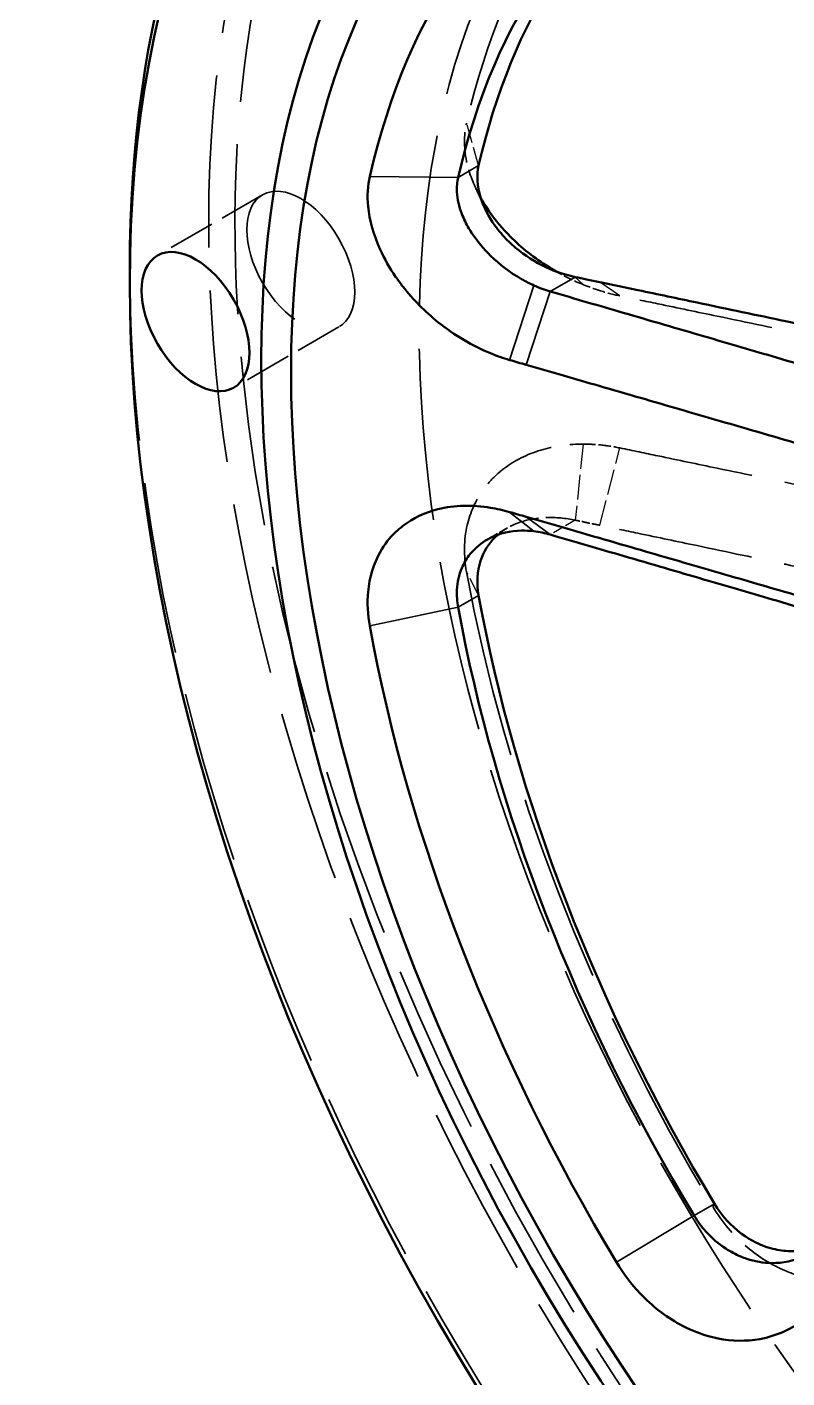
# Model space of a CAD drawing. Header units: millimetres. Extents: x 0 to 840, y 0 to 594.
# Drawn here: x 76.3 to 117.2, y 405 to 477.6 of the extents above; entities that cross this region are included whole.
import ezdxf

# ---------------------------------------------------------------- set-up
doc = ezdxf.new("R2010")
doc.units = ezdxf.units.MM
doc.header["$LTSCALE"] = 2
doc.linetypes.add('DASHED', pattern=[0.2067, 0.1654, -0.0413])
for name, color, linetype, lineweight in [('Hidden (ANSI)', 7, 'DASHED', 35), ('Hidden Narrow (ANSI)', 7, 'DASHED', 25), ('Visible (ANSI)', 7, 'Continuous', 50), ('Visible Narrow (ANSI)', 7, 'Continuous', 35)]:
    doc.layers.add(name, color=color, linetype=linetype, lineweight=lineweight)

msp = doc.modelspace()

# ---------------------------------------------------------------- linework, layer by layer
at = {"layer": 'Hidden (ANSI)', "ltscale": 7.618686}
for p, q in [((88.985, 468.589), (83.328, 465.323)), ((93.085, 461.487), (87.428, 458.221))]:
    msp.add_line(p, q, dxfattribs=at)
at = {"layer": 'Hidden (ANSI)', "ltscale": 1.485127}
msp.add_line((102.148, 450.69), (101.045, 450.053), dxfattribs=at)
at = {"layer": 'Hidden (ANSI)', "ltscale": 27.634188}
msp.add_ellipse((144.068, 434.42), major_axis=(-40, 69.282), ratio=0.57735, start_param=5.497787, end_param=10.210176, dxfattribs=at)
at = {"layer": 'Hidden (ANSI)', "ltscale": 27.979616}
for centre, start_param, end_param in [((143.361, 434.011), 3.141593, 6.283185), ((139.118, 431.562), 3.926991, 5.497787)]:
    msp.add_ellipse(centre, major_axis=(40.5, -70.148), ratio=0.57735, start_param=start_param, end_param=end_param, dxfattribs=at)
at = {"layer": 'Hidden (ANSI)', "ltscale": 27.864473}
msp.add_ellipse((144.068, 434.42), major_axis=(-33, 57.158), ratio=0.57735, dxfattribs=at)
at = {"layer": 'Hidden (ANSI)', "ltscale": 30.629616}
for start_param, end_param in [(6.251481, 6.838488), (1.015493, 1.602501)]:
    msp.add_ellipse((144.498, 434.668), major_axis=(-32.356, 56.043), ratio=0.57735, start_param=start_param, end_param=end_param, dxfattribs=at)
at = {"layer": 'Hidden (ANSI)', "ltscale": 31.157547}
msp.add_ellipse((91.035, 465.038), major_axis=(-2.05, 3.551), ratio=0.57735, dxfattribs=at)
at = {"layer": 'Hidden (ANSI)', "ltscale": 4.941043}
msp.add_open_spline([(100.707, 468.425), (100.379, 469.012), (100.129, 469.63), (99.801, 471.017), (99.793, 471.779), (99.945, 472.441)], degree=3, knots=[-1.1448577, -1.1448577, -1.1448577, -1.1448577, -1.0104949, -1.0104949, -0.8395192, -0.8395192, -0.8395192, -0.8395192], dxfattribs=at)
at = {"layer": 'Hidden (ANSI)', "ltscale": 3.252027}
msp.add_open_spline([(100.868, 467.99), (100.711, 468.357), (100.571, 468.666), (100.447, 468.93)], degree=3, dxfattribs=at)
at = {"layer": 'Hidden (ANSI)', "ltscale": 3.858937}
msp.add_open_spline([(104.8, 464.448), (104.779, 464.46), (104.761, 464.468), (104.745, 464.474)], degree=3, dxfattribs=at)
at = {"layer": 'Hidden (ANSI)', "ltscale": 1.533351}
msp.add_open_spline([(106.211, 463.763), (105.727, 463.96), (105.241, 464.196), (104.769, 464.466)], degree=3, dxfattribs=at)
at = {"layer": 'Hidden (ANSI)', "ltscale": 2.019321}
for points, knots in [([(108.191, 463.157), (107.815, 463.235), (107.446, 463.333), (106.8, 463.537), (106.506, 463.643), (106.211, 463.763)], [-1.7557259, -1.7557259, -1.7557259, -1.7557259, -1.6790384, -1.6790384, -1.6166112, -1.6166112, -1.6166112, -1.6166112]), ([(106.211, 455.191), (106.506, 455.192), (106.8, 455.178), (107.446, 455.119), (107.815, 455.064), (108.191, 454.986)], [-0.0624272, -0.0624272, -0.0624272, -0.0624272, 0, 0, 0.0766875, 0.0766875, 0.0766875, 0.0766875])]:
    msp.add_open_spline(points, degree=3, knots=knots, dxfattribs=at)
at = {"layer": 'Hidden (ANSI)', "ltscale": 21.892319}
for points, knots in [([(125.216, 459.611), (124.344, 459.793), (123.449, 459.98), (121.139, 460.462), (119.691, 460.764), (118.176, 461.079), (116.661, 461.395), (115.078, 461.724), (112.388, 462.284), (111.328, 462.504), (109.566, 462.871), (108.882, 463.013), (108.191, 463.157)], [-2.875669, -2.875669, -2.875669, -2.875669, -2.521954, -2.521954, -1.989291, -1.989291, -1.989291, -1.456626, -1.456626, -1.126237, -1.126237, -0.923966, -0.923966, -0.923966, -0.923966]), ([(108.191, 454.986), (108.882, 454.842), (109.566, 454.7), (111.328, 454.333), (112.388, 454.112), (115.078, 453.552), (116.661, 453.222), (118.176, 452.905), (119.691, 452.589), (121.139, 452.287), (123.449, 451.804), (124.344, 451.617), (125.216, 451.434)], [-2.130651, -2.130651, -2.130651, -2.130651, -1.92838, -1.92838, -1.597991, -1.597991, -1.065326, -1.065326, -1.065326, -0.532663, -0.532663, -0.178948, -0.178948, -0.178948, -0.178948])]:
    msp.add_open_spline(points, degree=3, knots=knots, dxfattribs=at)
at = {"layer": 'Hidden (ANSI)', "ltscale": 12.125346}
for points, knots in [([(99.945, 448.34), (99.793, 449.177), (99.801, 450.044), (100.143, 451.52), (100.429, 452.149), (101.032, 453.009), (101.291, 453.299), (101.726, 453.696), (101.893, 453.832), (102.071, 453.959), (102.651, 454.377), (103.336, 454.699), (104.756, 455.097), (105.485, 455.189), (106.211, 455.191)], [-0.8395192, -0.8395192, -0.8395192, -0.8395192, -0.6685435, -0.6685435, -0.5211201, -0.5211201, -0.4319702, -0.4319702, -0.3814158, -0.3814158, -0.3814158, -0.2159851, -0.2159851, -0.0624272, -0.0624272, -0.0624272, -0.0624272]), ([(123.311, 411.118), (122.719, 410.772), (122.056, 410.507), (120.606, 410.187), (119.811, 410.15), (119.031, 410.248), (118.792, 410.278), (118.555, 410.32), (117.909, 410.468), (117.485, 410.604), (116.362, 411.083), (115.668, 411.507), (114.309, 412.652), (113.669, 413.412), (113.183, 414.22)], [-1.6166112, -1.6166112, -1.6166112, -1.6166112, -1.4630533, -1.4630533, -1.2976225, -1.2976225, -1.2976225, -1.2470682, -1.2470682, -1.1579183, -1.1579183, -1.0104949, -1.0104949, -0.8395192, -0.8395192, -0.8395192, -0.8395192])]:
    msp.add_open_spline(points, degree=3, knots=knots, dxfattribs=at)
at = {"layer": 'Hidden (ANSI)', "ltscale": 4.815974}
msp.add_open_spline([(105.794, 451.104), (105.284, 451.211), (104.743, 451.265), (103.641, 451.222), (103.081, 451.11), (102.587, 450.906), (102.437, 450.844), (102.292, 450.773), (101.971, 450.588), (101.793, 450.464), (101.627, 450.321)], degree=3, knots=[0.0624272, 0.0624272, 0.0624272, 0.0624272, 0.2159851, 0.2159851, 0.3814158, 0.3814158, 0.3814158, 0.4319702, 0.4319702, 0.4999172, 0.4999172, 0.4999172, 0.4999172], dxfattribs=at)
at = {"layer": 'Hidden (ANSI)', "ltscale": 1.337729}
msp.add_open_spline([(107.117, 450.83), (106.873, 450.881), (106.632, 450.931), (106.202, 451.02), (106.002, 451.061), (105.794, 451.104)], degree=3, knots=[-0.0766875, -0.0766875, -0.0766875, -0.0766875, 0, 0, 0.0624272, 0.0624272, 0.0624272, 0.0624272], dxfattribs=at)
at = {"layer": 'Hidden (ANSI)', "ltscale": 21.877134}
msp.add_open_spline([(124.109, 447.251), (123.24, 447.436), (122.347, 447.625), (120.042, 448.112), (118.598, 448.417), (117.086, 448.736), (115.574, 449.055), (113.994, 449.387), (111.308, 449.951), (110.25, 450.173), (108.49, 450.542), (107.807, 450.686), (107.117, 450.83)], degree=3, knots=[0.178948, 0.178948, 0.178948, 0.178948, 0.532663, 0.532663, 1.065326, 1.065326, 1.065326, 1.597991, 1.597991, 1.92838, 1.92838, 2.130651, 2.130651, 2.130651, 2.130651], dxfattribs=at)
at = {"layer": 'Hidden Narrow (ANSI)', "ltscale": 3.058389}
for p, q in [((100.597, 470.156), (99.945, 472.441)), ((100.597, 447.065), (99.945, 448.34)), ((113.28, 414.375), (113.183, 414.22))]:
    msp.add_line(p, q, dxfattribs=at)
at = {"layer": 'Hidden Narrow (ANSI)', "ltscale": 4.030493}
for p, q in [((105.794, 464.168), (106.211, 463.763)), ((106.211, 455.191), (105.794, 451.104))]:
    msp.add_line(p, q, dxfattribs=at)
at = {"layer": 'Hidden Narrow (ANSI)', "ltscale": 4.13945}
for p, q in [((108.191, 463.157), (107.117, 463.894)), ((107.117, 450.83), (108.191, 454.986))]:
    msp.add_line(p, q, dxfattribs=at)
at = {"layer": 'Hidden Narrow (ANSI)', "ltscale": 1.811612}
msp.add_line((105.794, 451.104), (104.449, 450.327), dxfattribs=at)
at = {"layer": 'Visible (ANSI)'}
msp.add_line((81.842, 463.813), (81.842, 464.63), dxfattribs=at)
for centre, major_axis, start_param, end_param in [((143.361, 434.011), (-40.5, 70.148), 3.141593, 6.283185), ((139.118, 431.562), (40.5, -70.148), 5.497787, 10.210176), ((139.39, 431.719), (-32.423, 56.158), 6.251481, 6.838488), ((142.182, 433.331), (-31, 53.694), 6.251481, 6.838488), ((143.282, 433.966), (-31, 53.694), 0.017742, 0.555303), ((142.182, 433.331), (-31, 53.694), 1.015493, 1.602501), ((143.282, 433.966), (31, -53.694), 4.157086, 4.744093), ((139.39, 431.719), (32.423, -56.158), 4.157086, 4.744093)]:
    msp.add_ellipse(centre, major_axis=major_axis, ratio=0.57735, start_param=start_param, end_param=end_param, dxfattribs=at)
for centre, major_axis in [((138.411, 431.154), (-40, 69.282)), ((138.411, 431.154), (35, -60.622)), ((138.634, 431.283), (-34.026, 58.934)), ((85.378, 461.772), (2.05, -3.551))]:
    msp.add_ellipse(centre, major_axis=major_axis, ratio=0.57735, dxfattribs=at)
for points, knots in [([(100.597, 470.156), (100.481, 469.652), (100.513, 469.052), (100.861, 467.926), (101.134, 467.403), (101.682, 466.646), (101.914, 466.379), (102.292, 466.002), (102.437, 465.869), (102.587, 465.742), (103.081, 465.325), (103.641, 464.969), (104.743, 464.45), (105.284, 464.275), (105.794, 464.168)], [0.8395192, 0.8395192, 0.8395192, 0.8395192, 1.0104949, 1.0104949, 1.1579183, 1.1579183, 1.2470682, 1.2470682, 1.2976225, 1.2976225, 1.2976225, 1.4630533, 1.4630533, 1.6166112, 1.6166112, 1.6166112, 1.6166112]), ([(94.745, 469.57), (94.634, 469.086), (94.6, 468.541), (94.727, 467.218), (94.952, 466.42), (95.534, 465.143), (95.819, 464.649), (96.258, 464.009), (96.389, 463.831), (96.527, 463.654), (97.06, 462.971), (97.705, 462.317), (99.3, 461.035), (100.288, 460.46), (101.568, 459.934), (101.916, 459.812), (102.265, 459.711)], [-2.2773767, -2.2773767, -2.2773767, -2.2773767, -2.1501704, -2.1501704, -1.9840563, -1.9840563, -1.874174, -1.874174, -1.8313548, -1.8313548, -1.8313548, -1.6663335, -1.6663335, -1.4584929, -1.4584929, -1.3853329, -1.3853329, -1.3853329, -1.3853329]), ([(103.565, 463.721), (103.336, 463.824), (103.113, 463.939), (102.31, 464.398), (101.73, 464.835), (100.857, 465.685), (100.527, 466.085), (100.266, 466.476), (100.199, 466.577), (100.136, 466.678), (99.928, 467.032), (99.799, 467.297), (99.544, 467.96), (99.456, 468.357), (99.418, 469.01), (99.441, 469.278), (99.497, 469.521)], [1.3853329, 1.3853329, 1.3853329, 1.3853329, 1.4584929, 1.4584929, 1.6663335, 1.6663335, 1.8313548, 1.8313548, 1.8313548, 1.874174, 1.874174, 1.9840563, 1.9840563, 2.1501704, 2.1501704, 2.2773767, 2.2773767, 2.2773767, 2.2773767]), ([(104.769, 464.466), (104.533, 464.601), (104.3, 464.744), (103.336, 465.386), (102.651, 465.962), (102.071, 466.58), (101.893, 466.77), (101.726, 466.962), (101.291, 467.501), (101.032, 467.87), (100.771, 468.311), (100.739, 468.368), (100.707, 468.425)], [-1.5142117, -1.5142117, -1.5142117, -1.5142117, -1.4630533, -1.4630533, -1.2976225, -1.2976225, -1.2976225, -1.2470682, -1.2470682, -1.1579183, -1.1579183, -1.1448577, -1.1448577, -1.1448577, -1.1448577]), ([(105.794, 464.168), (106.002, 464.125), (106.202, 464.084), (106.632, 463.995), (106.873, 463.945), (107.117, 463.894)], [1.6166112, 1.6166112, 1.6166112, 1.6166112, 1.6790384, 1.6790384, 1.7557259, 1.7557259, 1.7557259, 1.7557259]), ([(107.117, 463.894), (107.807, 463.75), (108.49, 463.606), (110.25, 463.237), (111.308, 463.015), (113.994, 462.451), (115.574, 462.118), (117.086, 461.8), (118.598, 461.481), (120.042, 461.176), (122.347, 460.689), (123.24, 460.5), (124.109, 460.315)], [0.923966, 0.923966, 0.923966, 0.923966, 1.126237, 1.126237, 1.456626, 1.456626, 1.989291, 1.989291, 1.989291, 2.521954, 2.521954, 2.875669, 2.875669, 2.875669, 2.875669]), ([(104.449, 463.391), (104.303, 463.434), (104.157, 463.482), (103.862, 463.592), (103.714, 463.653), (103.565, 463.721)], [2.72399029, 2.72399029, 2.72399029, 2.72399029, 2.76042306, 2.76042306, 2.79685582, 2.79685582, 2.79685582, 2.79685582]), ([(120.171, 458.801), (119.748, 458.925), (119.321, 459.051), (118.148, 459.394), (117.39, 459.616), (115.365, 460.209), (114.063, 460.589), (112.693, 460.989), (111.323, 461.389), (109.885, 461.808), (107.118, 462.615), (105.814, 462.994), (104.449, 463.391)], [1.141655, 1.141655, 1.141655, 1.141655, 1.29547, 1.29547, 1.555453, 1.555453, 1.969255, 1.969255, 1.969255, 2.383056, 2.383056, 2.72399, 2.72399, 2.72399, 2.72399]), ([(102.265, 459.711), (102.414, 459.668), (102.562, 459.625), (102.857, 459.539), (103.003, 459.497), (103.149, 459.455)], [-2.79685582, -2.79685582, -2.79685582, -2.79685582, -2.76042306, -2.76042306, -2.72399029, -2.72399029, -2.72399029, -2.72399029]), ([(103.149, 459.455), (104.516, 459.059), (105.82, 458.681), (108.589, 457.879), (110.028, 457.462), (111.399, 457.065), (112.77, 456.668), (114.073, 456.29), (116.1, 455.702), (116.859, 455.482), (118.034, 455.141), (118.461, 455.017), (118.885, 454.894)], [-2.72399, -2.72399, -2.72399, -2.72399, -2.383056, -2.383056, -1.969255, -1.969255, -1.969255, -1.555453, -1.555453, -1.29547, -1.29547, -1.141655, -1.141655, -1.141655, -1.141655]), ([(102.265, 451.542), (101.916, 451.644), (101.568, 451.721), (100.288, 451.93), (99.3, 451.915), (97.705, 451.514), (97.06, 451.207), (96.527, 450.8), (96.389, 450.694), (96.258, 450.582), (95.819, 450.162), (95.534, 449.802), (94.952, 448.774), (94.727, 448.041), (94.6, 446.659), (94.634, 446.032), (94.745, 445.419)], [-0.07316, -0.07316, -0.07316, -0.07316, 0, 0, 0.2078405, 0.2078405, 0.3728619, 0.3728619, 0.3728619, 0.415681, 0.415681, 0.5255634, 0.5255634, 0.6916775, 0.6916775, 0.8188838, 0.8188838, 0.8188838, 0.8188838]), ([(103.149, 451.286), (103.003, 451.329), (102.857, 451.371), (102.562, 451.456), (102.414, 451.499), (102.265, 451.542)], [-0.07286552, -0.07286552, -0.07286552, -0.07286552, -0.03643276, -0.03643276, 0, 0, 0, 0]), ([(118.885, 446.722), (118.461, 446.845), (118.034, 446.969), (116.859, 447.31), (116.1, 447.531), (114.073, 448.119), (112.77, 448.498), (111.399, 448.895), (110.028, 449.293), (108.589, 449.71), (105.82, 450.513), (104.516, 450.891), (103.149, 451.286)], [-1.655201, -1.655201, -1.655201, -1.655201, -1.501386, -1.501386, -1.241403, -1.241403, -0.8276, -0.8276, -0.8276, -0.4138, -0.4138, -0.072866, -0.072866, -0.072866, -0.072866]), ([(99.497, 446.43), (99.441, 446.737), (99.418, 447.054), (99.456, 447.773), (99.544, 448.171), (99.799, 448.774), (99.928, 448.998), (100.136, 449.276), (100.199, 449.353), (100.266, 449.427), (100.527, 449.714), (100.857, 449.969), (101.73, 450.399), (102.31, 450.534), (103.113, 450.55), (103.336, 450.539), (103.565, 450.511)], [-0.8188838, -0.8188838, -0.8188838, -0.8188838, -0.6916775, -0.6916775, -0.5255634, -0.5255634, -0.415681, -0.415681, -0.3728619, -0.3728619, -0.3728619, -0.2078405, -0.2078405, 0, 0, 0.07316, 0.07316, 0.07316, 0.07316]), ([(101.627, 450.321), (101.575, 450.276), (101.525, 450.229), (101.134, 449.844), (100.861, 449.417), (100.513, 448.357), (100.481, 447.703), (100.597, 447.065)], [0.4999172, 0.4999172, 0.4999172, 0.4999172, 0.5211201, 0.5211201, 0.6685435, 0.6685435, 0.8395192, 0.8395192, 0.8395192, 0.8395192]), ([(103.565, 450.511), (103.714, 450.493), (103.862, 450.468), (104.157, 450.407), (104.303, 450.37), (104.449, 450.327)], [0, 0, 0, 0, 0.03643276, 0.03643276, 0.07286552, 0.07286552, 0.07286552, 0.07286552]), ([(104.449, 450.327), (105.814, 449.93), (107.118, 449.551), (109.885, 448.744), (111.323, 448.325), (112.693, 447.925), (114.063, 447.525), (115.365, 447.145), (117.39, 446.552), (118.148, 446.33), (119.321, 445.987), (119.748, 445.861), (120.171, 445.737)], [0.072866, 0.072866, 0.072866, 0.072866, 0.4138, 0.4138, 0.8276, 0.8276, 0.8276, 1.241403, 1.241403, 1.501386, 1.501386, 1.655201, 1.655201, 1.655201, 1.655201]), ([(113.28, 414.375), (113.651, 413.76), (114.157, 413.192), (115.223, 412.4), (115.763, 412.138), (116.615, 411.899), (116.931, 411.85), (117.403, 411.825), (117.575, 411.827), (117.745, 411.84), (118.127, 411.867), (118.503, 411.95), (118.857, 412.079)], [0.8395192, 0.8395192, 0.8395192, 0.8395192, 1.0104949, 1.0104949, 1.1579183, 1.1579183, 1.2470682, 1.2470682, 1.2976225, 1.2976225, 1.2976225, 1.4111705, 1.4111705, 1.4111705, 1.4111705]), ([(118.565, 411.851), (118.393, 411.731), (118.214, 411.629), (117.53, 411.307), (116.946, 411.183), (115.902, 411.193), (115.44, 411.277), (115.013, 411.42), (114.902, 411.457), (114.794, 411.497), (114.417, 411.654), (114.146, 411.797), (113.493, 412.22), (113.128, 412.534), (112.571, 413.153), (112.359, 413.444), (112.18, 413.74)], [1.3853329, 1.3853329, 1.3853329, 1.3853329, 1.4584929, 1.4584929, 1.6663335, 1.6663335, 1.8313548, 1.8313548, 1.8313548, 1.874174, 1.874174, 1.9840563, 1.9840563, 2.1501704, 2.1501704, 2.2773767, 2.2773767, 2.2773767, 2.2773767]), ([(108.011, 411.229), (108.367, 410.638), (108.798, 410.064), (109.921, 408.88), (110.65, 408.316), (111.897, 407.63), (112.402, 407.422), (113.081, 407.224), (113.273, 407.176), (113.468, 407.138), (114.217, 406.989), (114.986, 406.976), (116.622, 407.27), (117.463, 407.663), (118.383, 408.383), (118.617, 408.598), (118.836, 408.834)], [-2.2773767, -2.2773767, -2.2773767, -2.2773767, -2.1501704, -2.1501704, -1.9840563, -1.9840563, -1.874174, -1.874174, -1.8313548, -1.8313548, -1.8313548, -1.6663335, -1.6663335, -1.4584929, -1.4584929, -1.3853329, -1.3853329, -1.3853329, -1.3853329])]:
    msp.add_open_spline(points, degree=3, knots=knots, dxfattribs=at)
at = {"layer": 'Visible Narrow (ANSI)'}
for p, q in [((100.597, 470.156), (99.497, 469.521)), ((99.497, 469.521), (94.745, 469.57)), ((105.794, 464.168), (104.449, 463.391)), ((102.265, 459.711), (103.565, 463.721)), ((104.449, 463.391), (103.149, 459.455)), ((103.565, 450.511), (102.265, 451.542)), ((103.149, 451.286), (104.449, 450.327)), ((99.497, 446.43), (94.745, 445.419)), ((100.597, 447.065), (99.497, 446.43)), ((113.28, 414.375), (112.18, 413.74)), ((112.18, 413.74), (108.011, 411.229))]:
    msp.add_line(p, q, dxfattribs=at)

doc.saveas('drawing.dxf')
